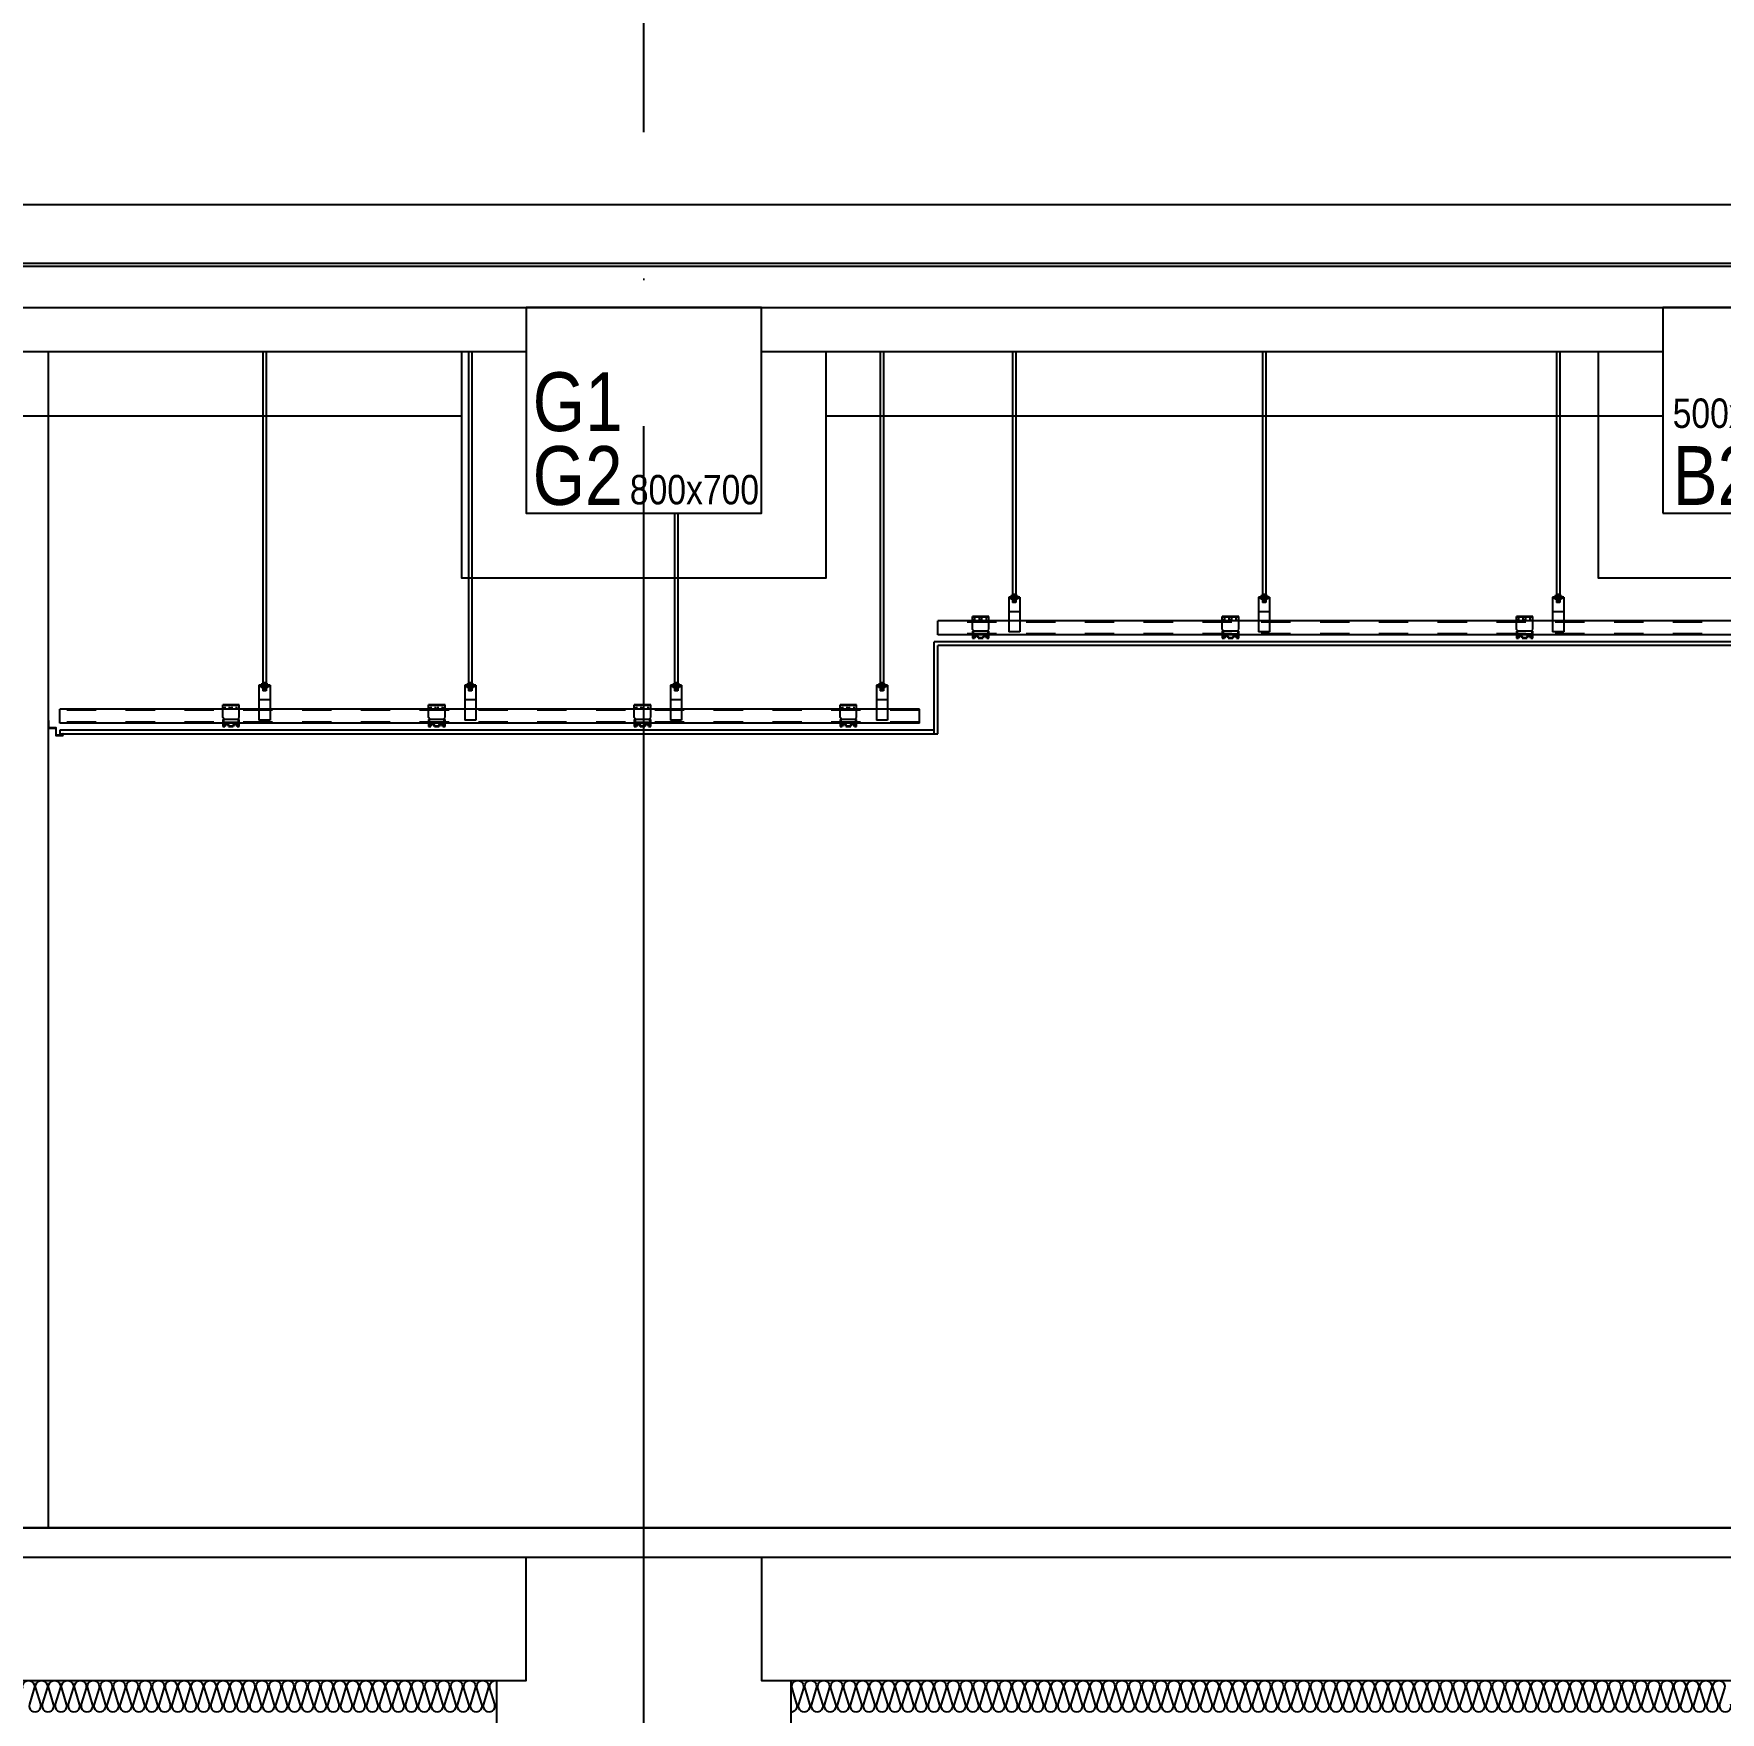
# Model space of a CAD drawing. Header units: millimetres. Extents: x 4754612 to 5801174, y 2368242 to 2777223.
# Drawn here: x 4938588 to 4944325, y 2617122 to 2622830 of the extents above; entities that cross this region are included whole.
import ezdxf
from ezdxf.enums import TextEntityAlignment as Align

# ---------------------------------------------------------------- set-up
doc = ezdxf.new("R2010")
doc.units = ezdxf.units.MM
doc.header["$LTSCALE"] = 1000
for name, pattern in [('CEN', [6.2, 6, -0.1, 0, -0.1]), ('HID', [0.345, 0.225, -0.12]), ('HIDDEN', [2, 1, -1])]:
    doc.linetypes.add(name, pattern=pattern)
doc.layers.get('DEFPOINTS').update_dxf_attribs({"color": 151})
for name, color, linetype in [('4', 4, 'Continuous'), ('8', 8, 'Continuous'), ('A-중심선', 10, 'CEN'), ('CON', 2, 'Continuous'), ('ELE-06', 6, 'Continuous'), ('ELE-2', 4, 'Continuous'), ('ELE-8', 8, 'Continuous'), ('FIN', 40, 'Continuous'), ('helco', 7, 'Continuous'), ('INS', 251, 'Continuous')]:
    doc.layers.add(name, color=color, linetype=linetype)
doc.styles.add('A.NARROW', font='ARIALN.TTF')

# ---------------------------------------------------------------- blocks, each defined once
blk = doc.blocks.new('A$C169C7E02')
at = {"layer": 'CON'}
blk.add_lwpolyline([(0, 0), (0, -700), (800, -700), (800, -400), (800, -400), (800, 0)], close=True, dxfattribs=at)
at = {"layer": 'DEFPOINTS', "style": 'A.NARROW'}
for s, height, p in [('G1', 200, (22.1, -320.6, 0)), ('G2', 200, (22.1, -571.6, 0)), ('800x700', 100, (352.5, -619.7, 0))]:
    blk.add_text(s, height=height, dxfattribs=at).set_placement(p, align=Align.MIDDLE_LEFT)
blk = doc.blocks.new('A$C47A51C4E')
at = {"layer": 'CON'}
blk.add_lwpolyline([(0, 300), (500, 300), (500, 1000), (0, 1000)], close=True, dxfattribs=at)
at = {"layer": 'DEFPOINTS', "style": 'A.NARROW'}
for s, height, p in [('500x700', 100, (33.3, 640.2, 0)), ('B2B', 200, (33.3, 428.4, 0))]:
    blk.add_text(s, height=height, dxfattribs=at).set_placement(p, align=Align.MIDDLE_LEFT)

msp = doc.modelspace()

# ---------------------------------------------------------------- linework, layer by layer
at = {"layer": '4', "ltscale": 0.1}
msp.add_lwpolyline([(4938688.3, 2620443.621), (4938688.3, 2620449.621), (4938687.3, 2620449.621), (4938687.3, 2620444.621), (4938664.3, 2620444.621), (4938664.3, 2620469.621), (4938639.3, 2620469.621), (4938639.3, 2620493.621), (4938638.3, 2620493.621), (4938638.3, 2620468.621), (4938663.3, 2620468.621), (4938663.3, 2620443.621), (4938688.3, 2620443.621)], dxfattribs=at)
at = {"layer": '8'}
for p, q in [((4939367.543, 2621749.621), (4939367.543, 2620620.871)), ((4939378.793, 2621749.621), (4939378.793, 2620620.871)), ((4940067.543, 2621749.621), (4940067.543, 2620620.871)), ((4940078.793, 2621749.621), (4940078.793, 2620620.871)), ((4941467.543, 2621749.621), (4941467.543, 2620620.871)), ((4941478.793, 2621749.621), (4941478.793, 2620620.871)), ((4941917.543, 2621749.621), (4941917.543, 2620920.871)), ((4941928.793, 2621749.621), (4941928.793, 2620920.871)), ((4942767.543, 2621749.621), (4942767.543, 2620920.871)), ((4942778.793, 2621749.621), (4942778.793, 2620920.871)), ((4943767.543, 2621749.621), (4943767.543, 2620920.871)), ((4943778.793, 2621749.621), (4943778.793, 2620920.871)), ((4940767.543, 2621199.621), (4940767.543, 2620620.871)), ((4940778.793, 2621199.621), (4940778.793, 2620620.871)), ((4941904.418, 2620914.621), (4941904.418, 2620795.871)), ((4941941.918, 2620914.621), (4941904.418, 2620914.621)), ((4941941.918, 2620910.871), (4941904.418, 2620910.871)), ((4941934.418, 2620918.371), (4941911.918, 2620918.371)), ((4941911.918, 2620918.371), (4941911.918, 2620914.621)), ((4941911.918, 2620910.871), (4941911.918, 2620907.121)), ((4941934.418, 2620907.121), (4941911.918, 2620907.121)), ((4941915.668, 2620918.371), (4941915.668, 2620914.621)), ((4941915.668, 2620910.871), (4941915.668, 2620907.121)), ((4941928.793, 2620923.371), (4941917.543, 2620923.371)), ((4941928.793, 2620920.871), (4941917.543, 2620920.871)), ((4941917.543, 2620907.121), (4941917.543, 2620895.871)), ((4941928.793, 2620905.871), (4941917.543, 2620905.871)), ((4941928.793, 2620903.371), (4941917.543, 2620903.371)), ((4941928.793, 2620900.871), (4941917.543, 2620900.871)), ((4941928.793, 2620898.371), (4941917.543, 2620898.371)), ((4941928.793, 2620898.371), (4941917.543, 2620898.371)), ((4941928.793, 2620895.871), (4941917.543, 2620895.871)), ((4941928.793, 2620907.121), (4941928.793, 2620895.871)), ((4941930.668, 2620918.371), (4941930.668, 2620914.621)), ((4941930.668, 2620910.871), (4941930.668, 2620907.121)), ((4941934.418, 2620918.371), (4941934.418, 2620914.621)), ((4941934.418, 2620910.871), (4941934.418, 2620907.121)), ((4941941.918, 2620914.621), (4941941.918, 2620795.871)), ((4942754.418, 2620914.621), (4942754.418, 2620795.871)), ((4942791.918, 2620914.621), (4942754.418, 2620914.621)), ((4942791.918, 2620910.871), (4942754.418, 2620910.871)), ((4942784.418, 2620918.371), (4942761.918, 2620918.371)), ((4942761.918, 2620918.371), (4942761.918, 2620914.621)), ((4942761.918, 2620910.871), (4942761.918, 2620907.121)), ((4942784.418, 2620907.121), (4942761.918, 2620907.121)), ((4942765.668, 2620918.371), (4942765.668, 2620914.621)), ((4942765.668, 2620910.871), (4942765.668, 2620907.121)), ((4942778.793, 2620923.371), (4942767.543, 2620923.371)), ((4942778.793, 2620920.871), (4942767.543, 2620920.871)), ((4942767.543, 2620907.121), (4942767.543, 2620895.871)), ((4942778.793, 2620905.871), (4942767.543, 2620905.871)), ((4942778.793, 2620903.371), (4942767.543, 2620903.371)), ((4942778.793, 2620900.871), (4942767.543, 2620900.871)), ((4942778.793, 2620898.371), (4942767.543, 2620898.371)), ((4942778.793, 2620898.371), (4942767.543, 2620898.371)), ((4942778.793, 2620895.871), (4942767.543, 2620895.871)), ((4942778.793, 2620907.121), (4942778.793, 2620895.871)), ((4942780.668, 2620918.371), (4942780.668, 2620914.621)), ((4942780.668, 2620910.871), (4942780.668, 2620907.121)), ((4942784.418, 2620918.371), (4942784.418, 2620914.621)), ((4942784.418, 2620910.871), (4942784.418, 2620907.121)), ((4942791.918, 2620914.621), (4942791.918, 2620795.871)), ((4943754.418, 2620914.621), (4943754.418, 2620795.871)), ((4943791.918, 2620914.621), (4943754.418, 2620914.621)), ((4943791.918, 2620910.871), (4943754.418, 2620910.871)), ((4943784.418, 2620918.371), (4943761.918, 2620918.371)), ((4943761.918, 2620918.371), (4943761.918, 2620914.621)), ((4943761.918, 2620910.871), (4943761.918, 2620907.121)), ((4943784.418, 2620907.121), (4943761.918, 2620907.121)), ((4943765.668, 2620918.371), (4943765.668, 2620914.621)), ((4943765.668, 2620910.871), (4943765.668, 2620907.121)), ((4943778.793, 2620923.371), (4943767.543, 2620923.371)), ((4943778.793, 2620920.871), (4943767.543, 2620920.871)), ((4943767.543, 2620907.121), (4943767.543, 2620895.871)), ((4943778.793, 2620905.871), (4943767.543, 2620905.871)), ((4943778.793, 2620903.371), (4943767.543, 2620903.371)), ((4943778.793, 2620900.871), (4943767.543, 2620900.871)), ((4943778.793, 2620898.371), (4943767.543, 2620898.371)), ((4943778.793, 2620898.371), (4943767.543, 2620898.371)), ((4943778.793, 2620895.871), (4943767.543, 2620895.871)), ((4943778.793, 2620907.121), (4943778.793, 2620895.871)), ((4943780.668, 2620918.371), (4943780.668, 2620914.621)), ((4943780.668, 2620910.871), (4943780.668, 2620907.121)), ((4943784.418, 2620918.371), (4943784.418, 2620914.621)), ((4943784.418, 2620910.871), (4943784.418, 2620907.121)), ((4943791.918, 2620914.621), (4943791.918, 2620795.871)), ((4941837.17, 2620848.371), (4941780.92, 2620848.371)), ((4941780.92, 2620804.621), (4941780.92, 2620848.371)), ((4941837.17, 2620845.871), (4941780.92, 2620845.871)), ((4941784.531, 2620837.121), (4941780.92, 2620837.121)), ((4941789.67, 2620837.121), (4941785.891, 2620837.121)), ((4941789.67, 2620843.039), (4941789.67, 2620848.371)), ((4941789.67, 2620837.121), (4941789.67, 2620841.34)), ((4941804.67, 2620843.039), (4941804.67, 2620848.371)), ((4941804.67, 2620837.121), (4941804.67, 2620841.34)), ((4941808.678, 2620837.121), (4941804.67, 2620837.121)), ((4941813.42, 2620837.121), (4941810.378, 2620837.121)), ((4941813.42, 2620843.039), (4941813.42, 2620848.371)), ((4941813.42, 2620837.121), (4941813.42, 2620841.34)), ((4941828.42, 2620843.039), (4941828.42, 2620848.371)), ((4941828.42, 2620837.121), (4941828.42, 2620841.34)), ((4941831.464, 2620837.121), (4941828.42, 2620837.121)), ((4941837.17, 2620837.121), (4941833.505, 2620837.121)), ((4941837.17, 2620804.621), (4941837.17, 2620848.371)), ((4941941.918, 2620864.621), (4941904.418, 2620864.621)), ((4942687.17, 2620848.371), (4942630.92, 2620848.371)), ((4942630.92, 2620804.621), (4942630.92, 2620848.371)), ((4942687.17, 2620845.871), (4942630.92, 2620845.871)), ((4942634.531, 2620837.121), (4942630.92, 2620837.121)), ((4942639.67, 2620837.121), (4942635.891, 2620837.121)), ((4942639.67, 2620843.039), (4942639.67, 2620848.371)), ((4942639.67, 2620837.121), (4942639.67, 2620841.34)), ((4942654.67, 2620843.039), (4942654.67, 2620848.371)), ((4942654.67, 2620837.121), (4942654.67, 2620841.34)), ((4942658.678, 2620837.121), (4942654.67, 2620837.121)), ((4942663.42, 2620837.121), (4942660.378, 2620837.121)), ((4942663.42, 2620843.039), (4942663.42, 2620848.371)), ((4942663.42, 2620837.121), (4942663.42, 2620841.34)), ((4942678.42, 2620843.039), (4942678.42, 2620848.371)), ((4942678.42, 2620837.121), (4942678.42, 2620841.34)), ((4942681.464, 2620837.121), (4942678.42, 2620837.121)), ((4942687.17, 2620837.121), (4942683.505, 2620837.121)), ((4942687.17, 2620804.621), (4942687.17, 2620848.371)), ((4942791.918, 2620864.621), (4942754.418, 2620864.621)), ((4943687.17, 2620848.371), (4943630.92, 2620848.371)), ((4943630.92, 2620804.621), (4943630.92, 2620848.371)), ((4943687.17, 2620845.871), (4943630.92, 2620845.871)), ((4943634.531, 2620837.121), (4943630.92, 2620837.121)), ((4943639.67, 2620837.121), (4943635.891, 2620837.121)), ((4943639.67, 2620843.039), (4943639.67, 2620848.371)), ((4943639.67, 2620837.121), (4943639.67, 2620841.34)), ((4943654.67, 2620843.039), (4943654.67, 2620848.371)), ((4943654.67, 2620837.121), (4943654.67, 2620841.34)), ((4943658.678, 2620837.121), (4943654.67, 2620837.121)), ((4943663.42, 2620837.121), (4943660.378, 2620837.121)), ((4943663.42, 2620843.039), (4943663.42, 2620848.371)), ((4943663.42, 2620837.121), (4943663.42, 2620841.34)), ((4943678.42, 2620843.039), (4943678.42, 2620848.371)), ((4943678.42, 2620837.121), (4943678.42, 2620841.34)), ((4943681.464, 2620837.121), (4943678.42, 2620837.121)), ((4943687.17, 2620837.121), (4943683.505, 2620837.121)), ((4943687.17, 2620804.621), (4943687.17, 2620848.371)), ((4943791.918, 2620864.621), (4943754.418, 2620864.621)), ((4941787.17, 2620798.371), (4941780.92, 2620804.621)), ((4941780.92, 2620798.371), (4941780.92, 2620774.621)), ((4941787.17, 2620798.371), (4941780.92, 2620798.371)), ((4941780.92, 2620774.621), (4941788.42, 2620774.621)), ((4941783.42, 2620795.871), (4941783.42, 2620777.121)), ((4941787.17, 2620795.871), (4941783.42, 2620795.871)), ((4941834.67, 2620788.371), (4941783.42, 2620788.371)), ((4941783.42, 2620777.121), (4941786.284, 2620777.121)), ((4941830.92, 2620798.371), (4941787.17, 2620798.371)), ((4941787.17, 2620795.871), (4941787.17, 2620798.371)), ((4941800.92, 2620774.621), (4941817.17, 2620774.621)), ((4941803.055, 2620777.121), (4941815.034, 2620777.121)), ((4941829.67, 2620774.621), (4941837.17, 2620774.621)), ((4941830.92, 2620798.371), (4941837.17, 2620804.621)), ((4941830.92, 2620795.871), (4941830.92, 2620798.371)), ((4941837.17, 2620798.371), (4941830.92, 2620798.371)), ((4941834.67, 2620795.871), (4941830.92, 2620795.871)), ((4941831.805, 2620777.121), (4941834.67, 2620777.121)), ((4941834.67, 2620777.121), (4941834.67, 2620795.871)), ((4941837.17, 2620774.621), (4941837.17, 2620798.371)), ((4941941.918, 2620795.871), (4941904.418, 2620795.871)), ((4942637.17, 2620798.371), (4942630.92, 2620804.621)), ((4942630.92, 2620798.371), (4942630.92, 2620774.621)), ((4942637.17, 2620798.371), (4942630.92, 2620798.371)), ((4942630.92, 2620774.621), (4942638.42, 2620774.621)), ((4942633.42, 2620795.871), (4942633.42, 2620777.121)), ((4942637.17, 2620795.871), (4942633.42, 2620795.871)), ((4942684.67, 2620788.371), (4942633.42, 2620788.371)), ((4942633.42, 2620777.121), (4942636.284, 2620777.121)), ((4942680.92, 2620798.371), (4942637.17, 2620798.371)), ((4942637.17, 2620795.871), (4942637.17, 2620798.371)), ((4942650.92, 2620774.621), (4942667.17, 2620774.621)), ((4942653.055, 2620777.121), (4942665.034, 2620777.121)), ((4942679.67, 2620774.621), (4942687.17, 2620774.621)), ((4942680.92, 2620798.371), (4942687.17, 2620804.621)), ((4942680.92, 2620795.871), (4942680.92, 2620798.371)), ((4942687.17, 2620798.371), (4942680.92, 2620798.371)), ((4942684.67, 2620795.871), (4942680.92, 2620795.871)), ((4942681.805, 2620777.121), (4942684.67, 2620777.121)), ((4942684.67, 2620777.121), (4942684.67, 2620795.871)), ((4942687.17, 2620774.621), (4942687.17, 2620798.371)), ((4942791.918, 2620795.871), (4942754.418, 2620795.871)), ((4943637.17, 2620798.371), (4943630.92, 2620804.621)), ((4943630.92, 2620798.371), (4943630.92, 2620774.621)), ((4943637.17, 2620798.371), (4943630.92, 2620798.371)), ((4943630.92, 2620774.621), (4943638.42, 2620774.621)), ((4943633.42, 2620795.871), (4943633.42, 2620777.121)), ((4943637.17, 2620795.871), (4943633.42, 2620795.871)), ((4943684.67, 2620788.371), (4943633.42, 2620788.371)), ((4943633.42, 2620777.121), (4943636.284, 2620777.121)), ((4943680.92, 2620798.371), (4943637.17, 2620798.371)), ((4943637.17, 2620795.871), (4943637.17, 2620798.371)), ((4943650.92, 2620774.621), (4943667.17, 2620774.621)), ((4943653.055, 2620777.121), (4943665.034, 2620777.121)), ((4943679.67, 2620774.621), (4943687.17, 2620774.621)), ((4943680.92, 2620798.371), (4943687.17, 2620804.621)), ((4943680.92, 2620795.871), (4943680.92, 2620798.371)), ((4943687.17, 2620798.371), (4943680.92, 2620798.371)), ((4943684.67, 2620795.871), (4943680.92, 2620795.871)), ((4943681.805, 2620777.121), (4943684.67, 2620777.121)), ((4943684.67, 2620777.121), (4943684.67, 2620795.871)), ((4943687.17, 2620774.621), (4943687.17, 2620798.371)), ((4943791.918, 2620795.871), (4943754.418, 2620795.871)), ((4939354.418, 2620614.621), (4939354.418, 2620495.871)), ((4939391.918, 2620614.621), (4939354.418, 2620614.621)), ((4939391.918, 2620610.871), (4939354.418, 2620610.871)), ((4939384.418, 2620618.371), (4939361.918, 2620618.371)), ((4939361.918, 2620618.371), (4939361.918, 2620614.621)), ((4939361.918, 2620610.871), (4939361.918, 2620607.121)), ((4939384.418, 2620607.121), (4939361.918, 2620607.121)), ((4939365.668, 2620618.371), (4939365.668, 2620614.621)), ((4939365.668, 2620610.871), (4939365.668, 2620607.121)), ((4939378.793, 2620623.371), (4939367.543, 2620623.371)), ((4939378.793, 2620620.871), (4939367.543, 2620620.871)), ((4939367.543, 2620607.121), (4939367.543, 2620595.871)), ((4939378.793, 2620605.871), (4939367.543, 2620605.871)), ((4939378.793, 2620603.371), (4939367.543, 2620603.371)), ((4939378.793, 2620600.871), (4939367.543, 2620600.871)), ((4939378.793, 2620598.371), (4939367.543, 2620598.371)), ((4939378.793, 2620598.371), (4939367.543, 2620598.371)), ((4939378.793, 2620595.871), (4939367.543, 2620595.871)), ((4939378.793, 2620607.121), (4939378.793, 2620595.871)), ((4939380.668, 2620618.371), (4939380.668, 2620614.621)), ((4939380.668, 2620610.871), (4939380.668, 2620607.121)), ((4939384.418, 2620618.371), (4939384.418, 2620614.621)), ((4939384.418, 2620610.871), (4939384.418, 2620607.121)), ((4939391.918, 2620614.621), (4939391.918, 2620495.871)), ((4940054.418, 2620614.621), (4940054.418, 2620495.871)), ((4940091.918, 2620614.621), (4940054.418, 2620614.621)), ((4940091.918, 2620610.871), (4940054.418, 2620610.871)), ((4940084.418, 2620618.371), (4940061.918, 2620618.371)), ((4940061.918, 2620618.371), (4940061.918, 2620614.621)), ((4940061.918, 2620610.871), (4940061.918, 2620607.121)), ((4940084.418, 2620607.121), (4940061.918, 2620607.121)), ((4940065.668, 2620618.371), (4940065.668, 2620614.621)), ((4940065.668, 2620610.871), (4940065.668, 2620607.121)), ((4940078.793, 2620623.371), (4940067.543, 2620623.371)), ((4940078.793, 2620620.871), (4940067.543, 2620620.871)), ((4940067.543, 2620607.121), (4940067.543, 2620595.871)), ((4940078.793, 2620605.871), (4940067.543, 2620605.871)), ((4940078.793, 2620603.371), (4940067.543, 2620603.371)), ((4940078.793, 2620600.871), (4940067.543, 2620600.871)), ((4940078.793, 2620598.371), (4940067.543, 2620598.371)), ((4940078.793, 2620598.371), (4940067.543, 2620598.371)), ((4940078.793, 2620595.871), (4940067.543, 2620595.871)), ((4940078.793, 2620607.121), (4940078.793, 2620595.871)), ((4940080.668, 2620618.371), (4940080.668, 2620614.621)), ((4940080.668, 2620610.871), (4940080.668, 2620607.121)), ((4940084.418, 2620618.371), (4940084.418, 2620614.621)), ((4940084.418, 2620610.871), (4940084.418, 2620607.121)), ((4940091.918, 2620614.621), (4940091.918, 2620495.871)), ((4940754.418, 2620614.621), (4940754.418, 2620495.871)), ((4940791.918, 2620614.621), (4940754.418, 2620614.621)), ((4940791.918, 2620610.871), (4940754.418, 2620610.871)), ((4940784.418, 2620618.371), (4940761.918, 2620618.371)), ((4940761.918, 2620618.371), (4940761.918, 2620614.621)), ((4940761.918, 2620610.871), (4940761.918, 2620607.121)), ((4940784.418, 2620607.121), (4940761.918, 2620607.121)), ((4940765.668, 2620618.371), (4940765.668, 2620614.621)), ((4940765.668, 2620610.871), (4940765.668, 2620607.121)), ((4940778.793, 2620623.371), (4940767.543, 2620623.371)), ((4940778.793, 2620620.871), (4940767.543, 2620620.871)), ((4940767.543, 2620607.121), (4940767.543, 2620595.871)), ((4940778.793, 2620605.871), (4940767.543, 2620605.871)), ((4940778.793, 2620603.371), (4940767.543, 2620603.371)), ((4940778.793, 2620600.871), (4940767.543, 2620600.871)), ((4940778.793, 2620598.371), (4940767.543, 2620598.371)), ((4940778.793, 2620598.371), (4940767.543, 2620598.371)), ((4940778.793, 2620595.871), (4940767.543, 2620595.871)), ((4940778.793, 2620607.121), (4940778.793, 2620595.871)), ((4940780.668, 2620618.371), (4940780.668, 2620614.621)), ((4940780.668, 2620610.871), (4940780.668, 2620607.121)), ((4940784.418, 2620618.371), (4940784.418, 2620614.621)), ((4940784.418, 2620610.871), (4940784.418, 2620607.121)), ((4940791.918, 2620614.621), (4940791.918, 2620495.871)), ((4941454.418, 2620614.621), (4941454.418, 2620495.871)), ((4941491.918, 2620614.621), (4941454.418, 2620614.621)), ((4941491.918, 2620610.871), (4941454.418, 2620610.871)), ((4941484.418, 2620618.371), (4941461.918, 2620618.371)), ((4941461.918, 2620618.371), (4941461.918, 2620614.621)), ((4941461.918, 2620610.871), (4941461.918, 2620607.121)), ((4941484.418, 2620607.121), (4941461.918, 2620607.121)), ((4941465.668, 2620618.371), (4941465.668, 2620614.621)), ((4941465.668, 2620610.871), (4941465.668, 2620607.121)), ((4941478.793, 2620623.371), (4941467.543, 2620623.371)), ((4941478.793, 2620620.871), (4941467.543, 2620620.871)), ((4941467.543, 2620607.121), (4941467.543, 2620595.871)), ((4941478.793, 2620605.871), (4941467.543, 2620605.871)), ((4941478.793, 2620603.371), (4941467.543, 2620603.371)), ((4941478.793, 2620600.871), (4941467.543, 2620600.871)), ((4941478.793, 2620598.371), (4941467.543, 2620598.371)), ((4941478.793, 2620598.371), (4941467.543, 2620598.371)), ((4941478.793, 2620595.871), (4941467.543, 2620595.871)), ((4941478.793, 2620607.121), (4941478.793, 2620595.871)), ((4941480.668, 2620618.371), (4941480.668, 2620614.621)), ((4941480.668, 2620610.871), (4941480.668, 2620607.121)), ((4941484.418, 2620618.371), (4941484.418, 2620614.621)), ((4941484.418, 2620610.871), (4941484.418, 2620607.121)), ((4941491.918, 2620614.621), (4941491.918, 2620495.871)), ((4939287.17, 2620548.371), (4939230.92, 2620548.371)), ((4939230.92, 2620504.621), (4939230.92, 2620548.371)), ((4939287.17, 2620545.871), (4939230.92, 2620545.871)), ((4939234.531, 2620537.121), (4939230.92, 2620537.121)), ((4939239.67, 2620537.121), (4939235.891, 2620537.121)), ((4939239.67, 2620543.039), (4939239.67, 2620548.371)), ((4939239.67, 2620537.121), (4939239.67, 2620541.34)), ((4939254.67, 2620543.039), (4939254.67, 2620548.371)), ((4939254.67, 2620537.121), (4939254.67, 2620541.34)), ((4939258.678, 2620537.121), (4939254.67, 2620537.121)), ((4939263.42, 2620537.121), (4939260.378, 2620537.121)), ((4939263.42, 2620543.039), (4939263.42, 2620548.371)), ((4939263.42, 2620537.121), (4939263.42, 2620541.34)), ((4939278.42, 2620543.039), (4939278.42, 2620548.371)), ((4939278.42, 2620537.121), (4939278.42, 2620541.34)), ((4939281.464, 2620537.121), (4939278.42, 2620537.121)), ((4939287.17, 2620537.121), (4939283.505, 2620537.121)), ((4939287.17, 2620504.621), (4939287.17, 2620548.371)), ((4939391.918, 2620564.621), (4939354.418, 2620564.621)), ((4939987.17, 2620548.371), (4939930.92, 2620548.371)), ((4939930.92, 2620504.621), (4939930.92, 2620548.371)), ((4939987.17, 2620545.871), (4939930.92, 2620545.871)), ((4939934.531, 2620537.121), (4939930.92, 2620537.121)), ((4939939.67, 2620537.121), (4939935.891, 2620537.121)), ((4939939.67, 2620543.039), (4939939.67, 2620548.371)), ((4939939.67, 2620537.121), (4939939.67, 2620541.34)), ((4939954.67, 2620543.039), (4939954.67, 2620548.371)), ((4939954.67, 2620537.121), (4939954.67, 2620541.34)), ((4939958.678, 2620537.121), (4939954.67, 2620537.121)), ((4939963.42, 2620537.121), (4939960.378, 2620537.121)), ((4939963.42, 2620543.039), (4939963.42, 2620548.371)), ((4939963.42, 2620537.121), (4939963.42, 2620541.34)), ((4939978.42, 2620543.039), (4939978.42, 2620548.371)), ((4939978.42, 2620537.121), (4939978.42, 2620541.34)), ((4939981.464, 2620537.121), (4939978.42, 2620537.121)), ((4939987.17, 2620537.121), (4939983.505, 2620537.121)), ((4939987.17, 2620504.621), (4939987.17, 2620548.371)), ((4940091.918, 2620564.621), (4940054.418, 2620564.621)), ((4940687.17, 2620548.371), (4940630.92, 2620548.371)), ((4940630.92, 2620504.621), (4940630.92, 2620548.371)), ((4940687.17, 2620545.871), (4940630.92, 2620545.871)), ((4940634.531, 2620537.121), (4940630.92, 2620537.121)), ((4940639.67, 2620537.121), (4940635.891, 2620537.121)), ((4940639.67, 2620543.039), (4940639.67, 2620548.371)), ((4940639.67, 2620537.121), (4940639.67, 2620541.34)), ((4940654.67, 2620543.039), (4940654.67, 2620548.371)), ((4940654.67, 2620537.121), (4940654.67, 2620541.34)), ((4940658.678, 2620537.121), (4940654.67, 2620537.121)), ((4940663.42, 2620537.121), (4940660.378, 2620537.121)), ((4940663.42, 2620543.039), (4940663.42, 2620548.371)), ((4940663.42, 2620537.121), (4940663.42, 2620541.34)), ((4940678.42, 2620543.039), (4940678.42, 2620548.371)), ((4940678.42, 2620537.121), (4940678.42, 2620541.34)), ((4940681.464, 2620537.121), (4940678.42, 2620537.121)), ((4940687.17, 2620537.121), (4940683.505, 2620537.121)), ((4940687.17, 2620504.621), (4940687.17, 2620548.371)), ((4940791.918, 2620564.621), (4940754.418, 2620564.621)), ((4941387.17, 2620548.371), (4941330.92, 2620548.371)), ((4941330.92, 2620504.621), (4941330.92, 2620548.371)), ((4941387.17, 2620545.871), (4941330.92, 2620545.871)), ((4941334.531, 2620537.121), (4941330.92, 2620537.121)), ((4941339.67, 2620537.121), (4941335.891, 2620537.121)), ((4941339.67, 2620543.039), (4941339.67, 2620548.371)), ((4941339.67, 2620537.121), (4941339.67, 2620541.34)), ((4941354.67, 2620543.039), (4941354.67, 2620548.371)), ((4941354.67, 2620537.121), (4941354.67, 2620541.34)), ((4941358.678, 2620537.121), (4941354.67, 2620537.121)), ((4941363.42, 2620537.121), (4941360.378, 2620537.121)), ((4941363.42, 2620543.039), (4941363.42, 2620548.371)), ((4941363.42, 2620537.121), (4941363.42, 2620541.34)), ((4941378.42, 2620543.039), (4941378.42, 2620548.371)), ((4941378.42, 2620537.121), (4941378.42, 2620541.34)), ((4941381.464, 2620537.121), (4941378.42, 2620537.121)), ((4941387.17, 2620537.121), (4941383.505, 2620537.121)), ((4941387.17, 2620504.621), (4941387.17, 2620548.371)), ((4941491.918, 2620564.621), (4941454.418, 2620564.621)), ((4939237.17, 2620498.371), (4939230.92, 2620504.621)), ((4939230.92, 2620498.371), (4939230.92, 2620474.621)), ((4939237.17, 2620498.371), (4939230.92, 2620498.371)), ((4939230.92, 2620474.621), (4939238.42, 2620474.621)), ((4939233.42, 2620495.871), (4939233.42, 2620477.121)), ((4939237.17, 2620495.871), (4939233.42, 2620495.871)), ((4939284.67, 2620488.371), (4939233.42, 2620488.371)), ((4939233.42, 2620477.121), (4939236.284, 2620477.121)), ((4939280.92, 2620498.371), (4939237.17, 2620498.371)), ((4939237.17, 2620495.871), (4939237.17, 2620498.371)), ((4939250.92, 2620474.621), (4939267.17, 2620474.621)), ((4939253.055, 2620477.121), (4939265.034, 2620477.121)), ((4939279.67, 2620474.621), (4939287.17, 2620474.621)), ((4939280.92, 2620498.371), (4939287.17, 2620504.621)), ((4939280.92, 2620495.871), (4939280.92, 2620498.371)), ((4939287.17, 2620498.371), (4939280.92, 2620498.371)), ((4939284.67, 2620495.871), (4939280.92, 2620495.871)), ((4939281.805, 2620477.121), (4939284.67, 2620477.121)), ((4939284.67, 2620477.121), (4939284.67, 2620495.871)), ((4939287.17, 2620474.621), (4939287.17, 2620498.371)), ((4939391.918, 2620495.871), (4939354.418, 2620495.871)), ((4939937.17, 2620498.371), (4939930.92, 2620504.621)), ((4939930.92, 2620498.371), (4939930.92, 2620474.621)), ((4939937.17, 2620498.371), (4939930.92, 2620498.371)), ((4939930.92, 2620474.621), (4939938.42, 2620474.621)), ((4939933.42, 2620495.871), (4939933.42, 2620477.121)), ((4939937.17, 2620495.871), (4939933.42, 2620495.871)), ((4939984.67, 2620488.371), (4939933.42, 2620488.371)), ((4939933.42, 2620477.121), (4939936.284, 2620477.121)), ((4939980.92, 2620498.371), (4939937.17, 2620498.371)), ((4939937.17, 2620495.871), (4939937.17, 2620498.371)), ((4939950.92, 2620474.621), (4939967.17, 2620474.621)), ((4939953.055, 2620477.121), (4939965.034, 2620477.121)), ((4939979.67, 2620474.621), (4939987.17, 2620474.621)), ((4939980.92, 2620498.371), (4939987.17, 2620504.621)), ((4939980.92, 2620495.871), (4939980.92, 2620498.371)), ((4939987.17, 2620498.371), (4939980.92, 2620498.371)), ((4939984.67, 2620495.871), (4939980.92, 2620495.871)), ((4939981.805, 2620477.121), (4939984.67, 2620477.121)), ((4939984.67, 2620477.121), (4939984.67, 2620495.871)), ((4939987.17, 2620474.621), (4939987.17, 2620498.371)), ((4940091.918, 2620495.871), (4940054.418, 2620495.871)), ((4940637.17, 2620498.371), (4940630.92, 2620504.621)), ((4940630.92, 2620498.371), (4940630.92, 2620474.621)), ((4940637.17, 2620498.371), (4940630.92, 2620498.371)), ((4940630.92, 2620474.621), (4940638.42, 2620474.621)), ((4940633.42, 2620495.871), (4940633.42, 2620477.121)), ((4940637.17, 2620495.871), (4940633.42, 2620495.871)), ((4940684.67, 2620488.371), (4940633.42, 2620488.371)), ((4940633.42, 2620477.121), (4940636.284, 2620477.121)), ((4940680.92, 2620498.371), (4940637.17, 2620498.371)), ((4940637.17, 2620495.871), (4940637.17, 2620498.371)), ((4940650.92, 2620474.621), (4940667.17, 2620474.621)), ((4940653.055, 2620477.121), (4940665.034, 2620477.121)), ((4940679.67, 2620474.621), (4940687.17, 2620474.621)), ((4940680.92, 2620498.371), (4940687.17, 2620504.621)), ((4940680.92, 2620495.871), (4940680.92, 2620498.371)), ((4940687.17, 2620498.371), (4940680.92, 2620498.371)), ((4940684.67, 2620495.871), (4940680.92, 2620495.871)), ((4940681.805, 2620477.121), (4940684.67, 2620477.121)), ((4940684.67, 2620477.121), (4940684.67, 2620495.871)), ((4940687.17, 2620474.621), (4940687.17, 2620498.371)), ((4940791.918, 2620495.871), (4940754.418, 2620495.871)), ((4941337.17, 2620498.371), (4941330.92, 2620504.621)), ((4941330.92, 2620498.371), (4941330.92, 2620474.621)), ((4941337.17, 2620498.371), (4941330.92, 2620498.371)), ((4941330.92, 2620474.621), (4941338.42, 2620474.621)), ((4941333.42, 2620495.871), (4941333.42, 2620477.121)), ((4941337.17, 2620495.871), (4941333.42, 2620495.871)), ((4941384.67, 2620488.371), (4941333.42, 2620488.371)), ((4941333.42, 2620477.121), (4941336.284, 2620477.121)), ((4941380.92, 2620498.371), (4941337.17, 2620498.371)), ((4941337.17, 2620495.871), (4941337.17, 2620498.371)), ((4941350.92, 2620474.621), (4941367.17, 2620474.621)), ((4941353.055, 2620477.121), (4941365.034, 2620477.121)), ((4941379.67, 2620474.621), (4941387.17, 2620474.621)), ((4941380.92, 2620498.371), (4941387.17, 2620504.621)), ((4941380.92, 2620495.871), (4941380.92, 2620498.371)), ((4941387.17, 2620498.371), (4941380.92, 2620498.371)), ((4941384.67, 2620495.871), (4941380.92, 2620495.871)), ((4941381.805, 2620477.121), (4941384.67, 2620477.121)), ((4941384.67, 2620477.121), (4941384.67, 2620495.871)), ((4941387.17, 2620474.621), (4941387.17, 2620498.371)), ((4941491.918, 2620495.871), (4941454.418, 2620495.871))]:
    msp.add_line(p, q, dxfattribs=at)
at = {"layer": '8', "linetype": 'HIDDEN', "ltscale": 0.1}
for p, q in [((4950663.3, 2620829.621), (4941663.3, 2620829.621)), ((4950663.3, 2620789.621), (4941663.3, 2620789.621)), ((4941600.8, 2620529.621), (4938677.3, 2620529.621)), ((4941600.8, 2620489.621), (4938677.3, 2620489.621))]:
    msp.add_line(p, q, dxfattribs=at)
at = {"layer": '8'}
for centre, radius, start, end in [((4941794.67, 2620774.621), 8.75, 16.6015497, 163.3984503), ((4941794.67, 2620774.621), 6.25, 0, 180), ((4941823.42, 2620774.621), 8.75, 16.6015497, 163.3984503), ((4941823.42, 2620774.621), 6.25, 0, 180), ((4942644.67, 2620774.621), 8.75, 16.6015497, 163.3984503), ((4942644.67, 2620774.621), 6.25, 0, 180), ((4942673.42, 2620774.621), 8.75, 16.6015497, 163.3984503), ((4942673.42, 2620774.621), 6.25, 0, 180), ((4943644.67, 2620774.621), 8.75, 16.6015497, 163.3984503), ((4943644.67, 2620774.621), 6.25, 0, 180), ((4943673.42, 2620774.621), 8.75, 16.6015497, 163.3984503), ((4943673.42, 2620774.621), 6.25, 0, 180), ((4939244.67, 2620474.621), 8.75, 16.6015497, 163.3984503), ((4939244.67, 2620474.621), 6.25, 0, 180), ((4939273.42, 2620474.621), 8.75, 16.6015497, 163.3984503), ((4939273.42, 2620474.621), 6.25, 0, 180), ((4939944.67, 2620474.621), 8.75, 16.6015497, 163.3984503), ((4939944.67, 2620474.621), 6.25, 0, 180), ((4939973.42, 2620474.621), 8.75, 16.6015497, 163.3984503), ((4939973.42, 2620474.621), 6.25, 0, 180), ((4940644.67, 2620474.621), 8.75, 16.6015497, 163.3984503), ((4940644.67, 2620474.621), 6.25, 0, 180), ((4940673.42, 2620474.621), 8.75, 16.6015497, 163.3984503), ((4940673.42, 2620474.621), 6.25, 0, 180), ((4941344.67, 2620474.621), 8.75, 16.6015497, 163.3984503), ((4941344.67, 2620474.621), 6.25, 0, 180), ((4941373.42, 2620474.621), 8.75, 16.6015497, 163.3984503), ((4941373.42, 2620474.621), 6.25, 0, 180)]:
    msp.add_arc(centre, radius, start, end, dxfattribs=at)
at = {"layer": 'A-중심선', "ltscale": 5}
for p, q in [((4940663.3, 2560495.412), (4940663.3, 2645427.791)), ((4867905.529, 2622249.621), (5176073.3, 2622249.621)), ((4867905.529, 2621899.621), (5176073.3, 2621899.621)), ((4867905.529, 2617749.621), (5176073.3, 2617749.621))]:
    msp.add_line(p, q, dxfattribs=at)
at = {"layer": 'CON'}
for p, q in [((4908063.3, 2621899.621), (4951263.3, 2621899.621)), ((4937197.3, 2621749.621), (4940263.3, 2621749.621)), ((4941063.3, 2621749.621), (4944129.3, 2621749.621)), ((4908063.3, 2617649.621), (4951163.3, 2617649.621)), ((4930163.3, 2617229.621), (4940163.3, 2617229.621)), ((4941163.3, 2617229.621), (4951163.3, 2617229.621))]:
    msp.add_line(p, q, dxfattribs=at)
msp.add_lwpolyline([(4941163.3, 2617229.621), (4941163.3, 2616649.621), (4940163.3, 2616649.621), (4940163.3, 2617229.621), (4940263.3, 2617229.621), (4940263.3, 2617649.621), (4941063.3, 2617649.621), (4941063.3, 2617229.621)], close=True, dxfattribs=at)
at = {"layer": 'ELE-06'}
msp.add_line((4951663.301, 2617749.621), (4907663.3, 2617749.621), dxfattribs=at)
at = {"layer": 'ELE-2'}
msp.add_line((4907413.3, 2622039.621), (4951913.3, 2622039.621), dxfattribs=at)
at = {"layer": 'ELE-8', "color": 251, "linetype": 'HID', "ltscale": 500}
msp.add_line((4907413.3, 2621899.621), (4951913.301, 2621899.621), dxfattribs=at)
at = {"layer": 'FIN'}
msp.add_line((4907471.585, 2622049.621), (4951855.016, 2622049.621), dxfattribs=at)
at = {"layer": 'FIN', "color": 8}
for p, q in [((4950663.3, 2620833.371), (4941663.3, 2620833.371)), ((4941663.3, 2620785.871), (4941663.3, 2620833.371)), ((4950663.3, 2620785.871), (4941663.3, 2620785.871)), ((4941600.8, 2620533.371), (4938677.3, 2620533.371)), ((4938677.3, 2620485.871), (4938677.3, 2620533.371)), ((4941600.8, 2620485.871), (4941600.8, 2620533.371)), ((4941600.8, 2620485.871), (4938677.3, 2620485.871))]:
    msp.add_line(p, q, dxfattribs=at)
at = {"layer": 'FIN', "color": 150}
for p, q in [((4950675.8, 2620762.121), (4941650.8, 2620762.121)), ((4941650.8, 2620449.621), (4941650.8, 2620762.121)), ((4950663.3, 2620749.621), (4941663.3, 2620749.621)), ((4941663.3, 2620449.621), (4941663.3, 2620749.621)), ((4941650.8, 2620462.121), (4938677.3, 2620462.121))]:
    msp.add_line(p, q, dxfattribs=at)
at = {"layer": 'FIN', "color": 150, "flags": 128}
msp.add_lwpolyline([(4938677.3, 2620462.122), (4938677.3, 2620449.621), (4941663.3, 2620449.621)], dxfattribs=at)
at = {"layer": 'helco'}
msp.add_line((4938638.3, 2617749.621), (4938638.3, 2621749.621), dxfattribs=at)
at = {"layer": 'INS'}
for points in [[(4940043.3, 2621749.621), (4940043.3, 2620979.621), (4941283.3, 2620979.621), (4941283.3, 2621749.621)], [(4943909.3, 2621749.621), (4943909.3, 2620979.621), (4944849.3, 2620979.621), (4944849.3, 2621749.621)], [(4940043.3, 2621529.621), (4937197.3, 2621529.621)], [(4944129.3, 2621529.621), (4941283.3, 2621529.621)]]:
    msp.add_lwpolyline(points, dxfattribs=at)
for points in [[(4938551.358, 2617204.321, -1.34), (4938589.858, 2617204.321), (4938573.421, 2617149.534, 1.34), (4938611.921, 2617149.534), (4938595.484, 2617204.321), (4938595.484, 2617204.321, -1.34), (4938633.984, 2617204.321), (4938617.547, 2617149.534, 1.34), (4938656.047, 2617149.534), (4938639.61, 2617204.321), (4938639.61, 2617204.321, -1.34), (4938678.11, 2617204.321), (4938661.673, 2617149.534, 1.34), (4938700.173, 2617149.534), (4938683.736, 2617204.321), (4938683.736, 2617204.321, -1.34), (4938722.236, 2617204.321), (4938705.799, 2617149.534, 1.34), (4938744.299, 2617149.534), (4938727.862, 2617204.321), (4938727.862, 2617204.321, -1.34), (4938766.362, 2617204.321), (4938749.925, 2617149.534, 1.34), (4938788.425, 2617149.534), (4938771.988, 2617204.321), (4938771.988, 2617204.321, -1.34), (4938810.488, 2617204.321), (4938794.051, 2617149.534, 1.34), (4938832.551, 2617149.534), (4938816.114, 2617204.321), (4938816.114, 2617204.321, -1.34), (4938854.614, 2617204.321), (4938838.177, 2617149.534, 1.34), (4938876.677, 2617149.534), (4938860.24, 2617204.321), (4938860.24, 2617204.321, -1.34), (4938898.74, 2617204.321), (4938882.303, 2617149.534, 1.34), (4938920.803, 2617149.534), (4938904.366, 2617204.321), (4938904.366, 2617204.321, -1.34), (4938942.866, 2617204.321), (4938926.429, 2617149.534, 1.34), (4938964.929, 2617149.534), (4938948.492, 2617204.321), (4938948.492, 2617204.321, -1.34), (4938986.992, 2617204.321), (4938970.555, 2617149.534, 1.34), (4939009.055, 2617149.534), (4938992.618, 2617204.321), (4938992.618, 2617204.321, -1.34), (4939031.118, 2617204.321), (4939014.681, 2617149.534, 1.34), (4939053.181, 2617149.534), (4939036.744, 2617204.321), (4939036.744, 2617204.321, -1.34), (4939075.244, 2617204.321), (4939058.806, 2617149.534, 1.34), (4939097.306, 2617149.534), (4939080.869, 2617204.321), (4939080.869, 2617204.321, -1.34), (4939119.369, 2617204.321), (4939102.932, 2617149.534, 1.34), (4939141.432, 2617149.534), (4939124.995, 2617204.321), (4939124.995, 2617204.321, -1.34), (4939163.495, 2617204.321), (4939147.058, 2617149.534, 1.34), (4939185.558, 2617149.534), (4939169.121, 2617204.321), (4939169.121, 2617204.321, -1.34), (4939207.621, 2617204.321), (4939191.184, 2617149.534, 1.34), (4939229.684, 2617149.534), (4939213.247, 2617204.321), (4939213.247, 2617204.321, -1.34), (4939251.747, 2617204.321), (4939235.31, 2617149.534, 1.34), (4939273.81, 2617149.534), (4939257.373, 2617204.321), (4939257.373, 2617204.321, -1.34), (4939295.873, 2617204.321), (4939279.436, 2617149.534, 1.34), (4939317.936, 2617149.534), (4939301.499, 2617204.321), (4939301.499, 2617204.321, -1.34), (4939339.999, 2617204.321), (4939323.562, 2617149.534, 1.34), (4939362.062, 2617149.534), (4939345.625, 2617204.321), (4939345.625, 2617204.321, -1.34), (4939384.125, 2617204.321), (4939367.688, 2617149.534, 1.34), (4939406.188, 2617149.534), (4939389.751, 2617204.321), (4939389.751, 2617204.321, -1.34), (4939428.251, 2617204.321), (4939411.814, 2617149.534, 1.34), (4939450.314, 2617149.534), (4939433.877, 2617204.321), (4939433.877, 2617204.321, -1.34), (4939472.377, 2617204.321), (4939455.94, 2617149.534, 1.34), (4939494.44, 2617149.534), (4939478.003, 2617204.321), (4939478.003, 2617204.321, -1.34), (4939516.503, 2617204.321), (4939500.066, 2617149.534, 1.34), (4939538.566, 2617149.534), (4939522.129, 2617204.321), (4939522.129, 2617204.321, -1.34), (4939560.629, 2617204.321), (4939544.192, 2617149.534, 1.34), (4939582.692, 2617149.534), (4939566.255, 2617204.321), (4939566.255, 2617204.321, -1.34), (4939604.755, 2617204.321), (4939588.318, 2617149.534, 1.34), (4939626.818, 2617149.534), (4939610.381, 2617204.321), (4939610.381, 2617204.321, -1.34), (4939648.881, 2617204.321), (4939632.444, 2617149.534, 1.34), (4939670.944, 2617149.534), (4939654.507, 2617204.321), (4939654.507, 2617204.321, -1.34), (4939693.007, 2617204.321), (4939676.57, 2617149.534, 1.34), (4939715.07, 2617149.534), (4939698.633, 2617204.321), (4939698.633, 2617204.321, -1.34), (4939737.133, 2617204.321), (4939720.696, 2617149.534, 1.34), (4939759.196, 2617149.534), (4939742.759, 2617204.321), (4939742.759, 2617204.321, -1.34), (4939781.259, 2617204.321), (4939764.822, 2617149.534, 1.34), (4939803.322, 2617149.534), (4939786.885, 2617204.321), (4939786.885, 2617204.321, -1.34), (4939825.385, 2617204.321), (4939808.948, 2617149.534, 1.34), (4939847.448, 2617149.534), (4939831.011, 2617204.321), (4939831.011, 2617204.321, -1.34), (4939869.511, 2617204.321), (4939853.074, 2617149.534, 1.34), (4939891.574, 2617149.534), (4939875.137, 2617204.321), (4939875.137, 2617204.321, -1.34), (4939913.637, 2617204.321), (4939897.2, 2617149.534, 1.34), (4939935.7, 2617149.534), (4939919.263, 2617204.321), (4939919.263, 2617204.321, -1.34), (4939957.763, 2617204.321), (4939941.326, 2617149.534, 1.34), (4939979.826, 2617149.534), (4939963.389, 2617204.321), (4939963.389, 2617204.321, -1.34), (4940001.889, 2617204.321), (4939985.452, 2617149.534, 1.34), (4940023.952, 2617149.534), (4940007.515, 2617204.321), (4940007.515, 2617204.321, -1.34), (4940046.015, 2617204.321), (4940029.578, 2617149.534, 1.34), (4940068.078, 2617149.534), (4940051.641, 2617204.321), (4940051.641, 2617204.321, -1.34), (4940090.141, 2617204.321), (4940073.703, 2617149.534, 1.34), (4940112.203, 2617149.534), (4940095.766, 2617204.321), (4940095.766, 2617204.321, -1.34), (4940134.266, 2617204.321), (4940117.829, 2617149.534, 1.34), (4940156.329, 2617149.534), (4940139.892, 2617204.321), (4940139.892, 2617204.321, -0.5685672), (4940163.3, 2617229.681, -0.5685672)], [(4941163.3, 2617123.782, 0.52213961), (4941183.863, 2617149.534), (4941167.426, 2617204.321), (4941167.426, 2617204.321, -1.34), (4941205.926, 2617204.321), (4941189.489, 2617149.534, 1.34), (4941227.989, 2617149.534), (4941211.552, 2617204.321), (4941211.552, 2617204.321, -1.34), (4941250.052, 2617204.321), (4941233.615, 2617149.534, 1.34), (4941272.115, 2617149.534), (4941255.678, 2617204.321), (4941255.678, 2617204.321, -1.34), (4941294.178, 2617204.321), (4941277.741, 2617149.534, 1.34), (4941316.241, 2617149.534), (4941299.804, 2617204.321), (4941299.804, 2617204.321, -1.34), (4941338.304, 2617204.321), (4941321.867, 2617149.534, 1.34), (4941360.367, 2617149.534), (4941343.93, 2617204.321), (4941343.93, 2617204.321, -1.34), (4941382.43, 2617204.321), (4941365.993, 2617149.534, 1.34), (4941404.493, 2617149.534), (4941388.056, 2617204.321), (4941388.056, 2617204.321, -1.34), (4941426.556, 2617204.321), (4941410.119, 2617149.534, 1.34), (4941448.619, 2617149.534), (4941432.182, 2617204.321), (4941432.182, 2617204.321, -1.34), (4941470.682, 2617204.321), (4941454.245, 2617149.534, 1.34), (4941492.745, 2617149.534), (4941476.308, 2617204.321), (4941476.308, 2617204.321, -1.34), (4941514.808, 2617204.321), (4941498.371, 2617149.534, 1.34), (4941536.871, 2617149.534), (4941520.434, 2617204.321), (4941520.434, 2617204.321, -1.34), (4941558.934, 2617204.321), (4941542.497, 2617149.534, 1.34), (4941580.997, 2617149.534), (4941564.56, 2617204.321), (4941564.56, 2617204.321, -1.34), (4941603.06, 2617204.321), (4941586.623, 2617149.534, 1.34), (4941625.123, 2617149.534), (4941608.686, 2617204.321), (4941608.686, 2617204.321, -1.34), (4941647.186, 2617204.321), (4941630.749, 2617149.534, 1.34), (4941669.249, 2617149.534), (4941652.812, 2617204.321), (4941652.812, 2617204.321, -1.34), (4941691.312, 2617204.321), (4941674.875, 2617149.534, 1.34), (4941713.375, 2617149.534), (4941696.938, 2617204.321), (4941696.938, 2617204.321, -1.34), (4941735.438, 2617204.321), (4941719.001, 2617149.534, 1.34), (4941757.501, 2617149.534), (4941741.064, 2617204.321), (4941741.064, 2617204.321, -1.34), (4941779.564, 2617204.321), (4941763.127, 2617149.534, 1.34), (4941801.627, 2617149.534), (4941785.19, 2617204.321), (4941785.19, 2617204.321, -1.34), (4941823.69, 2617204.321), (4941807.253, 2617149.534, 1.34), (4941845.753, 2617149.534), (4941829.316, 2617204.321), (4941829.316, 2617204.321, -1.34), (4941867.816, 2617204.321), (4941851.379, 2617149.534, 1.34), (4941889.879, 2617149.534), (4941873.442, 2617204.321), (4941873.442, 2617204.321, -1.34), (4941911.942, 2617204.321), (4941895.505, 2617149.534, 1.34), (4941934.005, 2617149.534), (4941917.568, 2617204.321), (4941917.568, 2617204.321, -1.34), (4941956.068, 2617204.321), (4941939.63, 2617149.534, 1.34), (4941978.13, 2617149.534), (4941961.693, 2617204.321), (4941961.693, 2617204.321, -1.34), (4942000.193, 2617204.321), (4941983.756, 2617149.534, 1.34), (4942022.256, 2617149.534), (4942005.819, 2617204.321), (4942005.819, 2617204.321, -1.34), (4942044.319, 2617204.321), (4942027.882, 2617149.534, 1.34), (4942066.382, 2617149.534), (4942049.945, 2617204.321), (4942049.945, 2617204.321, -1.34), (4942088.445, 2617204.321), (4942072.008, 2617149.534, 1.34), (4942110.508, 2617149.534), (4942094.071, 2617204.321), (4942094.071, 2617204.321, -1.34), (4942132.571, 2617204.321), (4942116.134, 2617149.534, 1.34), (4942154.634, 2617149.534), (4942138.197, 2617204.321), (4942138.197, 2617204.321, -1.34), (4942176.697, 2617204.321), (4942160.26, 2617149.534, 1.34), (4942198.76, 2617149.534), (4942182.323, 2617204.321), (4942182.323, 2617204.321, -1.34), (4942220.823, 2617204.321), (4942204.386, 2617149.534, 1.34), (4942242.886, 2617149.534), (4942226.449, 2617204.321), (4942226.449, 2617204.321, -1.34), (4942264.949, 2617204.321), (4942248.512, 2617149.534, 1.34), (4942287.012, 2617149.534), (4942270.575, 2617204.321), (4942270.575, 2617204.321, -1.34), (4942309.075, 2617204.321), (4942292.638, 2617149.534, 1.34), (4942331.138, 2617149.534), (4942314.701, 2617204.321), (4942314.701, 2617204.321, -1.34), (4942353.201, 2617204.321), (4942336.764, 2617149.534, 1.34), (4942375.264, 2617149.534), (4942358.827, 2617204.321), (4942358.827, 2617204.321, -1.34), (4942397.327, 2617204.321), (4942380.89, 2617149.534, 1.34), (4942419.39, 2617149.534), (4942402.953, 2617204.321), (4942402.953, 2617204.321, -1.34), (4942441.453, 2617204.321), (4942425.016, 2617149.534, 1.34), (4942463.516, 2617149.534), (4942447.079, 2617204.321), (4942447.079, 2617204.321, -1.34), (4942485.579, 2617204.321), (4942469.142, 2617149.534, 1.34), (4942507.642, 2617149.534), (4942491.205, 2617204.321), (4942491.205, 2617204.321, -1.34), (4942529.705, 2617204.321), (4942513.268, 2617149.534, 1.34), (4942551.768, 2617149.534), (4942535.331, 2617204.321), (4942535.331, 2617204.321, -1.34), (4942573.831, 2617204.321), (4942557.394, 2617149.534, 1.34), (4942595.894, 2617149.534), (4942579.457, 2617204.321), (4942579.457, 2617204.321, -1.34), (4942617.957, 2617204.321), (4942601.52, 2617149.534, 1.34), (4942640.02, 2617149.534), (4942623.583, 2617204.321), (4942623.583, 2617204.321, -1.34), (4942662.083, 2617204.321), (4942645.646, 2617149.534, 1.34), (4942684.146, 2617149.534), (4942667.709, 2617204.321), (4942667.709, 2617204.321, -1.34), (4942706.209, 2617204.321), (4942689.772, 2617149.534, 1.34), (4942728.272, 2617149.534), (4942711.835, 2617204.321), (4942711.835, 2617204.321, -1.34), (4942750.335, 2617204.321), (4942733.898, 2617149.534, 1.34), (4942772.398, 2617149.534), (4942755.961, 2617204.321), (4942755.961, 2617204.321, -1.34), (4942794.461, 2617204.321), (4942778.024, 2617149.534, 1.34), (4942816.524, 2617149.534), (4942800.087, 2617204.321), (4942800.087, 2617204.321, -1.34), (4942838.587, 2617204.321), (4942822.15, 2617149.534, 1.34), (4942860.65, 2617149.534), (4942844.213, 2617204.321), (4942844.213, 2617204.321, -1.34), (4942882.713, 2617204.321), (4942866.276, 2617149.534, 1.34), (4942904.776, 2617149.534), (4942888.339, 2617204.321), (4942888.339, 2617204.321, -1.34), (4942926.839, 2617204.321), (4942910.402, 2617149.534, 1.34), (4942948.902, 2617149.534), (4942932.465, 2617204.321), (4942932.465, 2617204.321, -1.34), (4942970.965, 2617204.321), (4942954.527, 2617149.534, 1.34), (4942993.027, 2617149.534), (4942976.59, 2617204.321), (4942976.59, 2617204.321, -1.34), (4943015.09, 2617204.321), (4942998.653, 2617149.534, 1.34), (4943037.153, 2617149.534), (4943020.716, 2617204.321), (4943020.716, 2617204.321, -1.34), (4943059.216, 2617204.321), (4943042.779, 2617149.534, 1.34), (4943081.279, 2617149.534), (4943064.842, 2617204.321), (4943064.842, 2617204.321, -1.34), (4943103.342, 2617204.321), (4943086.905, 2617149.534, 1.34), (4943125.405, 2617149.534), (4943108.968, 2617204.321), (4943108.968, 2617204.321, -1.34), (4943147.468, 2617204.321), (4943131.031, 2617149.534, 1.34), (4943169.531, 2617149.534), (4943153.094, 2617204.321), (4943153.094, 2617204.321, -1.34), (4943191.594, 2617204.321), (4943175.157, 2617149.534, 1.34), (4943213.657, 2617149.534), (4943197.22, 2617204.321), (4943197.22, 2617204.321, -1.34), (4943235.72, 2617204.321), (4943219.283, 2617149.534, 1.34), (4943257.783, 2617149.534), (4943241.346, 2617204.321), (4943241.346, 2617204.321, -1.34), (4943279.846, 2617204.321), (4943263.409, 2617149.534, 1.34), (4943301.909, 2617149.534), (4943285.472, 2617204.321), (4943285.472, 2617204.321, -1.34), (4943323.972, 2617204.321), (4943307.535, 2617149.534, 1.34), (4943346.035, 2617149.534), (4943329.598, 2617204.321), (4943329.598, 2617204.321, -1.34), (4943368.098, 2617204.321), (4943351.661, 2617149.534, 1.34), (4943390.161, 2617149.534), (4943373.724, 2617204.321), (4943373.724, 2617204.321, -1.34), (4943412.224, 2617204.321), (4943395.787, 2617149.534, 1.34), (4943434.287, 2617149.534), (4943417.85, 2617204.321), (4943417.85, 2617204.321, -1.34), (4943456.35, 2617204.321), (4943439.913, 2617149.534, 1.34), (4943478.413, 2617149.534), (4943461.976, 2617204.321), (4943461.976, 2617204.321, -1.34), (4943500.476, 2617204.321), (4943484.039, 2617149.534, 1.34), (4943522.539, 2617149.534), (4943506.102, 2617204.321), (4943506.102, 2617204.321, -1.34), (4943544.602, 2617204.321), (4943528.165, 2617149.534, 1.34), (4943566.665, 2617149.534), (4943550.228, 2617204.321), (4943550.228, 2617204.321, -1.34), (4943588.728, 2617204.321), (4943572.291, 2617149.534, 1.34), (4943610.791, 2617149.534), (4943594.354, 2617204.321), (4943594.354, 2617204.321, -1.34), (4943632.854, 2617204.321), (4943616.417, 2617149.534, 1.34), (4943654.917, 2617149.534), (4943638.48, 2617204.321), (4943638.48, 2617204.321, -1.34), (4943676.98, 2617204.321), (4943660.543, 2617149.534, 1.34), (4943699.043, 2617149.534), (4943682.606, 2617204.321), (4943682.606, 2617204.321, -1.34), (4943721.106, 2617204.321), (4943704.669, 2617149.534, 1.34), (4943743.169, 2617149.534), (4943726.732, 2617204.321), (4943726.732, 2617204.321, -1.34), (4943765.232, 2617204.321), (4943748.795, 2617149.534, 1.34), (4943787.295, 2617149.534), (4943770.858, 2617204.321), (4943770.858, 2617204.321, -1.34), (4943809.358, 2617204.321), (4943792.921, 2617149.534, 1.34), (4943831.421, 2617149.534), (4943814.984, 2617204.321), (4943814.984, 2617204.321, -1.34), (4943853.484, 2617204.321), (4943837.047, 2617149.534, 1.34), (4943875.547, 2617149.534), (4943859.11, 2617204.321), (4943859.11, 2617204.321, -1.34), (4943897.61, 2617204.321), (4943881.173, 2617149.534, 1.34), (4943919.673, 2617149.534), (4943903.236, 2617204.321), (4943903.236, 2617204.321, -1.34), (4943941.736, 2617204.321), (4943925.299, 2617149.534, 1.34), (4943963.799, 2617149.534), (4943947.362, 2617204.321), (4943947.362, 2617204.321, -1.34), (4943985.862, 2617204.321), (4943969.424, 2617149.534, 1.34), (4944007.924, 2617149.534), (4943991.487, 2617204.321), (4943991.487, 2617204.321, -1.34), (4944029.987, 2617204.321), (4944013.55, 2617149.534, 1.34), (4944052.05, 2617149.534), (4944035.613, 2617204.321), (4944035.613, 2617204.321, -1.34), (4944074.113, 2617204.321), (4944057.676, 2617149.534, 1.34), (4944096.176, 2617149.534), (4944079.739, 2617204.321), (4944079.739, 2617204.321, -1.34), (4944118.239, 2617204.321), (4944101.802, 2617149.534, 1.34), (4944140.302, 2617149.534), (4944123.865, 2617204.321), (4944123.865, 2617204.321, -1.34), (4944162.365, 2617204.321), (4944145.928, 2617149.534, 1.34), (4944184.428, 2617149.534), (4944167.991, 2617204.321), (4944167.991, 2617204.321, -1.34), (4944206.491, 2617204.321), (4944190.054, 2617149.534, 1.34), (4944228.554, 2617149.534), (4944212.117, 2617204.321), (4944212.117, 2617204.321, -1.34), (4944250.617, 2617204.321), (4944234.18, 2617149.534, 1.34), (4944272.68, 2617149.534), (4944256.243, 2617204.321), (4944256.243, 2617204.321, -1.34), (4944294.743, 2617204.321), (4944278.306, 2617149.534, 1.34), (4944316.806, 2617149.534), (4944300.369, 2617204.321), (4944300.369, 2617204.321, -1.34), (4944338.869, 2617204.321), (4944322.432, 2617149.534, 1.34), (4944360.932, 2617149.534)]]:
    msp.add_lwpolyline(points, format="xyb", dxfattribs=at)

# ---------------------------------------------------------------- block references
at = {"layer": 'CON'}
for name, p in [('A$C169C7E02', (4940263.3, 2621899.621)), ('A$C47A51C4E', (4944129.3, 2620899.621))]:
    msp.add_blockref(name, p, dxfattribs=at)

doc.saveas('drawing.dxf')
